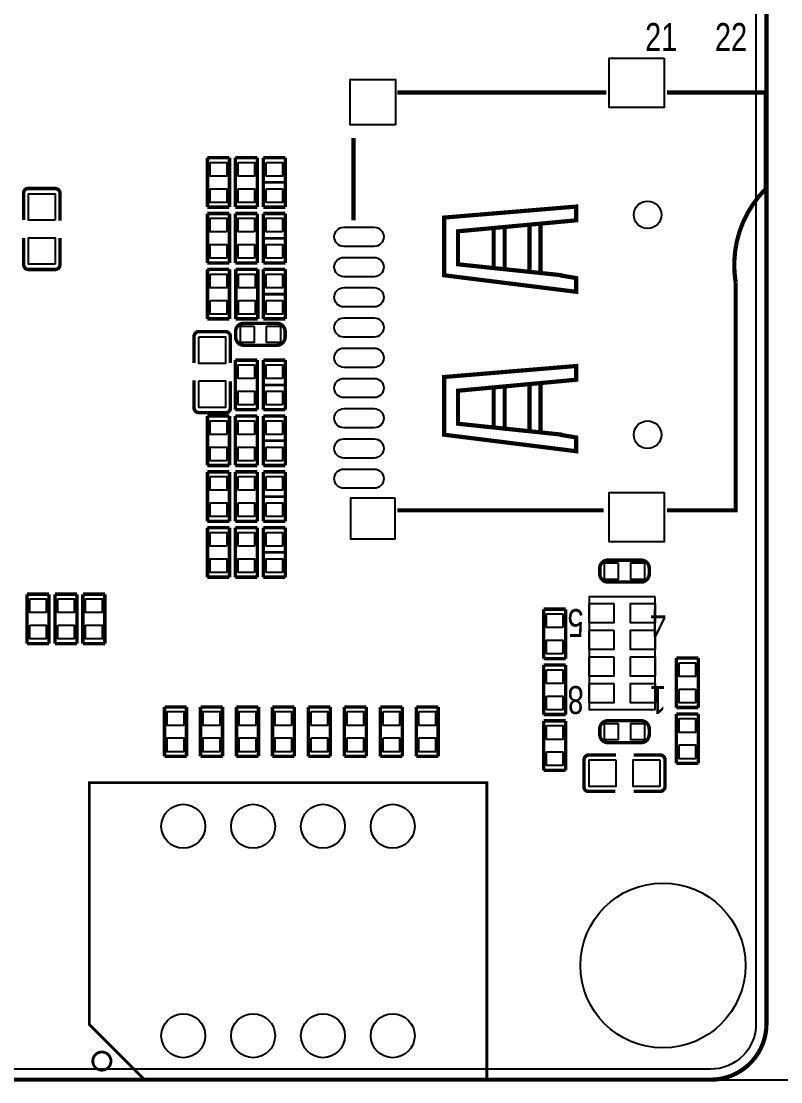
# Model space of a CAD drawing. Extents: x -114 to 119, y -60 to 69.
# Drawn here: x 62.89 to 90.52, y -50.08 to -11.49 of the extents above; entities that cross this region are included whole.
import ezdxf

# ---------------------------------------------------------------- set-up
doc = ezdxf.new("R2010")
doc.units = 0
doc.header["$MEASUREMENT"] = 0
doc.layers.get('0').update_dxf_attribs({"linetype": 'CONTINUOUS'})
doc.layers.get('Defpoints').update_dxf_attribs({"linetype": 'CONTINUOUS'})
doc.layers.add('ETCH_BOTTOM', color=253, linetype='CONTINUOUS')
doc.dimstyles.get("Standard").update_dxf_attribs({"dimtxt": 5, "dimasz": 0.18, "dimexe": 0.18, "dimexo": 0.0625, "dimgap": 0.09, "dimtad": 0, "dimtih": 1, "dimtoh": 1, "dimzin": 0, "dimdsep": 46, "dimtxsty": 'Standard', "dimcen": 0.09, "dimadec": 0, "dimazin": 0, "dimtfac": 1, "dimtofl": 0, "dimtmove": 0, "dimatfit": 3, "dimfxl": 0, "dimtolj": 1, "dimtzin": 0, "dimarcsym": 0})

# ---------------------------------------------------------------- blocks, each defined once
blk = doc.blocks.new('*D9')
at = {"color": 0, "linetype": 'Continuous', "lineweight": -2, "transparency": 16777216}
for p, q in [((88.03, 50), (109.18, 50)), ((109, 49.82), (109, 2.59)), ((109, -49.82), (109, -2.59)), ((88.03, -50), (109.18, -50))]:
    blk.add_line(p, q, dxfattribs=at)
at = {"color": 0, "linetype": 'Continuous', "transparency": 16777216}
for points in [[(108.97, 49.82), (109.03, 49.82), (109, 50)], [(108.97, -49.82), (109.03, -49.82), (109, -50)]]:
    blk.add_solid(points, dxfattribs=at)
at = {"layer": 'Defpoints', "color": 0, "linetype": 'Continuous', "transparency": 16777216}
for p in [(87.968, 50), (109, 50), (87.968, -50)]:
    blk.add_point(p, dxfattribs=at)
at = {"color": 0, "linetype": 'Continuous', "transparency": 16777216, "insert": (109, 0), "char_height": 5, "attachment_point": 5}
blk.add_mtext('\\A1;100.00', dxfattribs=at)

msp = doc.modelspace()

# ---------------------------------------------------------------- linework, layer by layer
at = {"layer": 'ETCH_BOTTOM'}
for points in [[(-89.999998, 47.079103, 0.1524, 0.1524, 0), (-89.999998, -47.9679, 0.1524, 0.1524, 0.414214), (-87.967998, -49.9999, 0.1524, 0.1524, 0), (87.967998, -49.9999, 0.1524, 0.1524, 0.414214), (89.999998, -47.9679, 0.1524, 0.1524, 0), (89.999998, 47.968103, 0.1524, 0.1524, 0.414214), (87.967998, 50.000103, 0.1524, 0.1524, 0), (-87.967998, 50.000103, 0.1524, 0.1524, 0.414214), (-89.999998, 47.968103, 0.1524, 0.1524, 0), (-89.999998, 47.079103, 0.1524, 0.1524, 0)], [(76.577114, -14.08463, 0.1524, 0.1524, 0), (84.177048, -14.08463, 0.1524, 0.1524, 0)], [(86.377196, -14.08463, 0.1524, 0.1524, 0), (89.977138, -14.08463, 0.1524, 0.1524, 0), (89.977138, -17.584496, 0.1524, 0.1524, 0)], [(74.977168, -15.734614, 0.1524, 0.1524, 0), (74.977168, -18.734608, 0.1524, 0.1524, 0)], [(69.665901, -18.255717, 0.127, 0.127, 0), (69.665901, -16.455923, 0.127, 0.127, 0)], [(69.665901, -16.455923, 0.127, 0.127, 0), (70.465899, -16.455923, 0.127, 0.127, 0)], [(70.465899, -16.455923, 0.127, 0.127, 0), (70.465899, -18.255717, 0.127, 0.127, 0)], [(70.681901, -18.255717, 0.127, 0.127, 0), (70.681901, -16.455923, 0.127, 0.127, 0)], [(70.681901, -16.455923, 0.127, 0.127, 0), (71.481899, -16.455923, 0.127, 0.127, 0)], [(71.481899, -16.455923, 0.127, 0.127, 0), (71.481899, -18.255717, 0.127, 0.127, 0)], [(71.697901, -18.255717, 0.127, 0.127, 0), (71.697901, -16.455923, 0.127, 0.127, 0)], [(71.697901, -16.455923, 0.127, 0.127, 0), (72.497899, -16.455923, 0.127, 0.127, 0)], [(72.497899, -16.455923, 0.127, 0.127, 0), (72.497899, -18.255717, 0.127, 0.127, 0)], [(71.697901, -17.35582, 0.1, 0.1, 0), (72.497899, -17.35582, 0.1, 0.1, 0)], [(64.3001, -18.7452, 0.127, 0.127, 0), (64.3001, -17.7546, 0.127, 0.127, 0.414214), (64.1223, -17.5768, 0.127, 0.127, 0), (63.1317, -17.5768, 0.127, 0.127, 0.414214), (62.9793, -17.7292, 0.127, 0.127, 0), (62.9793, -18.7198, 0.127, 0.127, 0)], [(89.977138, -17.584496, 0.1524, 0.1524, 0.240748), (88.877064, -20.98454, 0.1524, 0.1524, 0), (88.877064, -29.284498, 0.1524, 0.1524, 0), (86.377196, -29.284498, 0.1524, 0.1524, 0)], [(70.465899, -18.255717, 0.127, 0.127, 0), (69.665901, -18.255717, 0.127, 0.127, 0)], [(69.665901, -18.487923, 0.127, 0.127, 0), (70.465899, -18.487923, 0.127, 0.127, 0)], [(69.665901, -20.287717, 0.127, 0.127, 0), (69.665901, -18.487923, 0.127, 0.127, 0)], [(70.465899, -18.487923, 0.127, 0.127, 0), (70.465899, -20.287717, 0.127, 0.127, 0)], [(71.481899, -18.255717, 0.127, 0.127, 0), (70.681901, -18.255717, 0.127, 0.127, 0)], [(70.681901, -18.487923, 0.127, 0.127, 0), (71.481899, -18.487923, 0.127, 0.127, 0)], [(70.681901, -20.287717, 0.127, 0.127, 0), (70.681901, -18.487923, 0.127, 0.127, 0)], [(71.481899, -18.487923, 0.127, 0.127, 0), (71.481899, -20.287717, 0.127, 0.127, 0)], [(72.497899, -18.255717, 0.127, 0.127, 0), (71.697901, -18.255717, 0.127, 0.127, 0)], [(71.697901, -18.487923, 0.127, 0.127, 0), (72.497899, -18.487923, 0.127, 0.127, 0)], [(71.697901, -20.287717, 0.127, 0.127, 0), (71.697901, -18.487923, 0.127, 0.127, 0)], [(72.497899, -18.487923, 0.127, 0.127, 0), (72.497899, -20.287717, 0.127, 0.127, 0)], [(82.577102, -20.734604, 0.1524, 0.1524, 0), (78.777008, -20.334554, 0.1524, 0.1524, 0), (78.777008, -19.134658, 0.1524, 0.1524, 0), (83.076974, -18.734608, 0.1524, 0.1524, 0), (83.076974, -18.234482, 0.1524, 0.1524, 0), (78.277136, -18.634532, 0.1524, 0.1524, 0), (78.277136, -20.734604, 0.1524, 0.1524, 0), (83.076974, -21.334552, 0.1524, 0.1524, 0), (83.076974, -20.83468, 0.1524, 0.1524, 0), (82.477026, -20.734604, 0.1524, 0.1524, 0)], [(81.376952, -20.534452, 0.1524, 0.1524, 0), (81.376952, -18.934506, 0.1524, 0.1524, 0)], [(81.777002, -20.634528, 0.1524, 0.1524, 0), (81.777002, -18.83443, 0.1524, 0.1524, 0)], [(80.07698, -20.43463, 0.1524, 0.1524, 0), (80.07698, -19.034582, 0.1524, 0.1524, 0)], [(80.47703, -20.534452, 0.1524, 0.1524, 0), (80.47703, -19.034582, 0.1524, 0.1524, 0)], [(62.9793, -19.3802, 0.127, 0.127, 0), (62.9793, -20.3454, 0.127, 0.127, 0.414214), (63.1571, -20.5232, 0.127, 0.127, 0), (64.1223, -20.5232, 0.127, 0.127, 0.414214), (64.3001, -20.3454, 0.127, 0.127, 0), (64.3001, -19.3802, 0.127, 0.127, 0)], [(72.497899, -19.38782, 0.1, 0.1, 0), (71.697901, -19.38782, 0.1, 0.1, 0)], [(70.465899, -20.287717, 0.127, 0.127, 0), (69.665901, -20.287717, 0.127, 0.127, 0)], [(71.481899, -20.287717, 0.127, 0.127, 0), (70.681901, -20.287717, 0.127, 0.127, 0)], [(72.497899, -20.287717, 0.127, 0.127, 0), (71.697901, -20.287717, 0.127, 0.127, 0)], [(69.665901, -22.319717, 0.127, 0.127, 0), (69.665901, -20.519923, 0.127, 0.127, 0)], [(69.665901, -20.519923, 0.127, 0.127, 0), (70.465899, -20.519923, 0.127, 0.127, 0)], [(70.465899, -20.519923, 0.127, 0.127, 0), (70.465899, -22.319717, 0.127, 0.127, 0)], [(70.694601, -22.319717, 0.127, 0.127, 0), (70.694601, -20.519923, 0.127, 0.127, 0)], [(70.694601, -20.519923, 0.127, 0.127, 0), (71.494599, -20.519923, 0.127, 0.127, 0)], [(71.494599, -20.519923, 0.127, 0.127, 0), (71.494599, -22.319717, 0.127, 0.127, 0)], [(71.697901, -22.319717, 0.127, 0.127, 0), (71.697901, -20.519923, 0.127, 0.127, 0)], [(71.697901, -20.519923, 0.127, 0.127, 0), (72.497899, -20.519923, 0.127, 0.127, 0)], [(72.497899, -20.519923, 0.127, 0.127, 0), (72.497899, -22.319717, 0.127, 0.127, 0)], [(71.697901, -21.41982, 0.1, 0.1, 0), (72.497899, -21.41982, 0.1, 0.1, 0)], [(70.465899, -22.319717, 0.127, 0.127, 0), (69.665901, -22.319717, 0.127, 0.127, 0)], [(71.494599, -22.319717, 0.127, 0.127, 0), (70.694601, -22.319717, 0.127, 0.127, 0)], [(72.497899, -22.319717, 0.127, 0.127, 0), (71.697901, -22.319717, 0.127, 0.127, 0)], [(70.4977, -23.9268, 0.127, 0.127, 0), (70.4977, -22.9616, 0.127, 0.127, 0.414214), (70.3199, -22.7838, 0.127, 0.127, 0), (69.3547, -22.7838, 0.127, 0.127, 0.414214), (69.1769, -22.9616, 0.127, 0.127, 0), (69.1769, -23.9268, 0.127, 0.127, 0)], [(70.690003, -22.98032, 0.127, 0.127, 0), (70.690003, -22.78032, 0.127, 0.127, -0.414215), (70.990003, -22.480321, 0.127, 0.127, 0), (72.189797, -22.480321, 0.127, 0.127, -0.414215), (72.489797, -22.78032, 0.127, 0.127, 0), (72.489797, -22.98032, 0.127, 0.127, -0.414215), (72.189797, -23.280319, 0.127, 0.127, 0), (70.990003, -23.280319, 0.127, 0.127, -0.414215), (70.690003, -22.98032, 0.127, 0.127, 0)], [(70.681901, -23.821923, 0.127, 0.127, 0), (71.481899, -23.821923, 0.127, 0.127, 0)], [(70.681901, -25.621717, 0.127, 0.127, 0), (70.681901, -23.821923, 0.127, 0.127, 0)], [(71.481899, -23.821923, 0.127, 0.127, 0), (71.481899, -25.621717, 0.127, 0.127, 0)], [(71.697901, -23.821923, 0.127, 0.127, 0), (72.497899, -23.821923, 0.127, 0.127, 0)], [(71.697901, -25.621717, 0.127, 0.127, 0), (71.697901, -23.821923, 0.127, 0.127, 0)], [(72.497899, -23.821923, 0.127, 0.127, 0), (72.497899, -25.621717, 0.127, 0.127, 0)], [(82.577102, -26.53444, 0.1524, 0.1524, 0), (78.777008, -26.134644, 0.1524, 0.1524, 0), (78.777008, -24.934494, 0.1524, 0.1524, 0), (83.076974, -24.534444, 0.1524, 0.1524, 0), (83.076974, -24.034572, 0.1524, 0.1524, 0), (78.277136, -24.434622, 0.1524, 0.1524, 0), (78.277136, -26.53444, 0.1524, 0.1524, 0), (83.076974, -27.134642, 0.1524, 0.1524, 0), (83.076974, -26.634516, 0.1524, 0.1524, 0), (82.477026, -26.53444, 0.1524, 0.1524, 0)], [(69.1769, -24.5618, 0.127, 0.127, 0), (69.1769, -25.5524, 0.127, 0.127, 0.414214), (69.3547, -25.7302, 0.127, 0.127, 0), (70.3453, -25.7302, 0.127, 0.127, 0.414214), (70.4977, -25.5778, 0.127, 0.127, 0), (70.4977, -24.5872, 0.127, 0.127, 0)], [(72.497899, -24.72182, 0.1, 0.1, 0), (71.697901, -24.72182, 0.1, 0.1, 0)], [(81.376952, -26.334542, 0.1524, 0.1524, 0), (81.376952, -24.734596, 0.1524, 0.1524, 0)], [(81.777002, -26.434618, 0.1524, 0.1524, 0), (81.777002, -24.63452, 0.1524, 0.1524, 0)], [(80.07698, -26.234466, 0.1524, 0.1524, 0), (80.07698, -24.834672, 0.1524, 0.1524, 0)], [(80.47703, -26.334542, 0.1524, 0.1524, 0), (80.47703, -24.834672, 0.1524, 0.1524, 0)], [(69.665901, -25.853923, 0.127, 0.127, 0), (70.465899, -25.853923, 0.127, 0.127, 0)], [(69.665901, -27.653717, 0.127, 0.127, 0), (69.665901, -25.853923, 0.127, 0.127, 0)], [(70.465899, -25.853923, 0.127, 0.127, 0), (70.465899, -27.653717, 0.127, 0.127, 0)], [(71.481899, -25.621717, 0.127, 0.127, 0), (70.681901, -25.621717, 0.127, 0.127, 0)], [(70.681901, -25.853923, 0.127, 0.127, 0), (71.481899, -25.853923, 0.127, 0.127, 0)], [(70.681901, -27.653717, 0.127, 0.127, 0), (70.681901, -25.853923, 0.127, 0.127, 0)], [(71.481899, -25.853923, 0.127, 0.127, 0), (71.481899, -27.653717, 0.127, 0.127, 0)], [(72.497899, -25.621717, 0.127, 0.127, 0), (71.697901, -25.621717, 0.127, 0.127, 0)], [(71.697901, -25.853923, 0.127, 0.127, 0), (72.497899, -25.853923, 0.127, 0.127, 0)], [(71.697901, -27.653717, 0.127, 0.127, 0), (71.697901, -25.853923, 0.127, 0.127, 0)], [(72.497899, -25.853923, 0.127, 0.127, 0), (72.497899, -27.653717, 0.127, 0.127, 0)], [(72.497899, -26.75382, 0.1, 0.1, 0), (71.697901, -26.75382, 0.1, 0.1, 0)], [(70.465899, -27.653717, 0.127, 0.127, 0), (69.665901, -27.653717, 0.127, 0.127, 0)], [(71.481899, -27.653717, 0.127, 0.127, 0), (70.681901, -27.653717, 0.127, 0.127, 0)], [(72.497899, -27.653717, 0.127, 0.127, 0), (71.697901, -27.653717, 0.127, 0.127, 0)], [(69.665901, -29.685717, 0.127, 0.127, 0), (69.665901, -27.885923, 0.127, 0.127, 0)], [(69.665901, -27.885923, 0.127, 0.127, 0), (70.465899, -27.885923, 0.127, 0.127, 0)], [(70.465899, -27.885923, 0.127, 0.127, 0), (70.465899, -29.685717, 0.127, 0.127, 0)], [(70.681901, -29.685717, 0.127, 0.127, 0), (70.681901, -27.885923, 0.127, 0.127, 0)], [(70.681901, -27.885923, 0.127, 0.127, 0), (71.481899, -27.885923, 0.127, 0.127, 0)], [(71.481899, -27.885923, 0.127, 0.127, 0), (71.481899, -29.685717, 0.127, 0.127, 0)], [(71.697901, -29.685717, 0.127, 0.127, 0), (71.697901, -27.885923, 0.127, 0.127, 0)], [(71.697901, -27.885923, 0.127, 0.127, 0), (72.497899, -27.885923, 0.127, 0.127, 0)], [(72.497899, -27.885923, 0.127, 0.127, 0), (72.497899, -29.685717, 0.127, 0.127, 0)], [(71.697901, -28.78582, 0.1, 0.1, 0), (72.497899, -28.78582, 0.1, 0.1, 0)], [(84.077226, -29.284498, 0.1524, 0.1524, 0), (76.577114, -29.284498, 0.1524, 0.1524, 0)], [(70.465899, -29.685717, 0.127, 0.127, 0), (69.665901, -29.685717, 0.127, 0.127, 0)], [(71.481899, -29.685717, 0.127, 0.127, 0), (70.681901, -29.685717, 0.127, 0.127, 0)], [(72.497899, -29.685717, 0.127, 0.127, 0), (71.697901, -29.685717, 0.127, 0.127, 0)], [(69.665901, -29.917923, 0.127, 0.127, 0), (70.465899, -29.917923, 0.127, 0.127, 0)], [(69.665901, -31.717717, 0.127, 0.127, 0), (69.665901, -29.917923, 0.127, 0.127, 0)], [(70.465899, -29.917923, 0.127, 0.127, 0), (70.465899, -31.717717, 0.127, 0.127, 0)], [(70.681901, -29.917923, 0.127, 0.127, 0), (71.481899, -29.917923, 0.127, 0.127, 0)], [(70.681901, -31.717717, 0.127, 0.127, 0), (70.681901, -29.917923, 0.127, 0.127, 0)], [(71.481899, -29.917923, 0.127, 0.127, 0), (71.481899, -31.717717, 0.127, 0.127, 0)], [(71.697901, -29.917923, 0.127, 0.127, 0), (72.497899, -29.917923, 0.127, 0.127, 0)], [(71.697901, -31.717717, 0.127, 0.127, 0), (71.697901, -29.917923, 0.127, 0.127, 0)], [(72.497899, -29.917923, 0.127, 0.127, 0), (72.497899, -31.717717, 0.127, 0.127, 0)], [(72.497899, -30.81782, 0.1, 0.1, 0), (71.697901, -30.81782, 0.1, 0.1, 0)], [(83.936103, -31.596, 0.127, 0.127, 0), (83.936103, -31.396, 0.127, 0.127, -0.414215), (84.236103, -31.096001, 0.127, 0.127, 0), (85.435897, -31.096001, 0.127, 0.127, -0.414215), (85.735897, -31.396, 0.127, 0.127, 0), (85.735897, -31.596, 0.127, 0.127, -0.414215), (85.435897, -31.895999, 0.127, 0.127, 0), (84.236103, -31.895999, 0.127, 0.127, -0.414215), (83.936103, -31.596, 0.127, 0.127, 0)], [(70.465899, -31.717717, 0.127, 0.127, 0), (69.665901, -31.717717, 0.127, 0.127, 0)], [(71.481899, -31.717717, 0.127, 0.127, 0), (70.681901, -31.717717, 0.127, 0.127, 0)], [(72.497899, -31.717717, 0.127, 0.127, 0), (71.697901, -31.717717, 0.127, 0.127, 0)], [(63.100001, -34.135797, 0.127, 0.127, 0), (63.100001, -32.336003, 0.127, 0.127, 0)], [(63.100001, -32.336003, 0.127, 0.127, 0), (63.899999, -32.336003, 0.127, 0.127, 0)], [(63.899999, -32.336003, 0.127, 0.127, 0), (63.899999, -34.135797, 0.127, 0.127, 0)], [(64.116001, -34.135797, 0.127, 0.127, 0), (64.116001, -32.336003, 0.127, 0.127, 0)], [(64.116001, -32.336003, 0.127, 0.127, 0), (64.915999, -32.336003, 0.127, 0.127, 0)], [(64.915999, -32.336003, 0.127, 0.127, 0), (64.915999, -34.135797, 0.127, 0.127, 0)], [(65.132001, -34.135797, 0.127, 0.127, 0), (65.132001, -32.336003, 0.127, 0.127, 0)], [(65.132001, -32.336003, 0.127, 0.127, 0), (65.931999, -32.336003, 0.127, 0.127, 0)], [(65.931999, -32.336003, 0.127, 0.127, 0), (65.931999, -34.135797, 0.127, 0.127, 0)], [(81.896001, -32.882103, 0.127, 0.127, 0), (82.695999, -32.882103, 0.127, 0.127, 0)], [(81.896001, -34.681897, 0.127, 0.127, 0), (81.896001, -32.882103, 0.127, 0.127, 0)], [(82.695999, -32.882103, 0.127, 0.127, 0), (82.695999, -34.681897, 0.127, 0.127, 0)], [(63.899999, -34.135797, 0.127, 0.127, 0), (63.100001, -34.135797, 0.127, 0.127, 0)], [(64.915999, -34.135797, 0.127, 0.127, 0), (64.116001, -34.135797, 0.127, 0.127, 0)], [(65.931999, -34.135797, 0.127, 0.127, 0), (65.132001, -34.135797, 0.127, 0.127, 0)], [(82.695999, -34.681897, 0.127, 0.127, 0), (81.896001, -34.681897, 0.127, 0.127, 0)], [(86.722001, -36.459897, 0.127, 0.127, 0), (86.722001, -34.660103, 0.127, 0.127, 0)], [(86.722001, -34.660103, 0.127, 0.127, 0), (87.521999, -34.660103, 0.127, 0.127, 0)], [(87.521999, -34.660103, 0.127, 0.127, 0), (87.521999, -36.459897, 0.127, 0.127, 0)], [(81.896001, -36.713897, 0.127, 0.127, 0), (81.896001, -34.914103, 0.127, 0.127, 0)], [(81.896001, -34.914103, 0.127, 0.127, 0), (82.695999, -34.914103, 0.127, 0.127, 0)], [(82.695999, -34.914103, 0.127, 0.127, 0), (82.695999, -36.713897, 0.127, 0.127, 0)], [(68.104004, -36.438103, 0.127, 0.127, 0), (68.904002, -36.438103, 0.127, 0.127, 0)], [(68.104004, -38.237897, 0.127, 0.127, 0), (68.104004, -36.438103, 0.127, 0.127, 0)], [(68.904002, -36.438103, 0.127, 0.127, 0), (68.904002, -38.237897, 0.127, 0.127, 0)], [(69.412002, -36.438103, 0.127, 0.127, 0), (70.212001, -36.438103, 0.127, 0.127, 0)], [(69.412002, -38.237897, 0.127, 0.127, 0), (69.412002, -36.438103, 0.127, 0.127, 0)], [(70.212001, -36.438103, 0.127, 0.127, 0), (70.212001, -38.237897, 0.127, 0.127, 0)], [(70.720001, -36.438103, 0.127, 0.127, 0), (71.519999, -36.438103, 0.127, 0.127, 0)], [(70.720001, -38.237897, 0.127, 0.127, 0), (70.720001, -36.438103, 0.127, 0.127, 0)], [(71.519999, -36.438103, 0.127, 0.127, 0), (71.519999, -38.237897, 0.127, 0.127, 0)], [(72.027999, -36.438103, 0.127, 0.127, 0), (72.827998, -36.438103, 0.127, 0.127, 0)], [(72.027999, -38.237897, 0.127, 0.127, 0), (72.027999, -36.438103, 0.127, 0.127, 0)], [(72.827998, -36.438103, 0.127, 0.127, 0), (72.827998, -38.237897, 0.127, 0.127, 0)], [(73.335998, -38.237897, 0.127, 0.127, 0), (73.335998, -36.438103, 0.127, 0.127, 0)], [(73.335998, -36.438103, 0.127, 0.127, 0), (74.135996, -36.438103, 0.127, 0.127, 0)], [(74.135996, -36.438103, 0.127, 0.127, 0), (74.135996, -38.237897, 0.127, 0.127, 0)], [(74.643996, -38.237897, 0.127, 0.127, 0), (74.643996, -36.438103, 0.127, 0.127, 0)], [(74.643996, -36.438103, 0.127, 0.127, 0), (75.443994, -36.438103, 0.127, 0.127, 0)], [(75.443994, -36.438103, 0.127, 0.127, 0), (75.443994, -38.237897, 0.127, 0.127, 0)], [(75.951994, -38.237897, 0.127, 0.127, 0), (75.951994, -36.438103, 0.127, 0.127, 0)], [(75.951994, -36.438103, 0.127, 0.127, 0), (76.751993, -36.438103, 0.127, 0.127, 0)], [(76.751993, -36.438103, 0.127, 0.127, 0), (76.751993, -38.237897, 0.127, 0.127, 0)], [(77.259993, -38.237897, 0.127, 0.127, 0), (77.259993, -36.438103, 0.127, 0.127, 0)], [(77.259993, -36.438103, 0.127, 0.127, 0), (78.059991, -36.438103, 0.127, 0.127, 0)], [(78.059991, -36.438103, 0.127, 0.127, 0), (78.059991, -38.237897, 0.127, 0.127, 0)], [(82.695999, -36.713897, 0.127, 0.127, 0), (81.896001, -36.713897, 0.127, 0.127, 0)], [(87.521999, -36.459897, 0.127, 0.127, 0), (86.722001, -36.459897, 0.127, 0.127, 0)], [(86.722001, -38.491897, 0.127, 0.127, 0), (86.722001, -36.692103, 0.127, 0.127, 0)], [(86.722001, -36.692103, 0.127, 0.127, 0), (87.521999, -36.692103, 0.127, 0.127, 0)], [(87.521999, -36.692103, 0.127, 0.127, 0), (87.521999, -38.491897, 0.127, 0.127, 0)], [(81.896001, -38.745897, 0.127, 0.127, 0), (81.896001, -36.946103, 0.127, 0.127, 0)], [(81.896001, -36.946103, 0.127, 0.127, 0), (82.695999, -36.946103, 0.127, 0.127, 0)], [(82.695999, -36.946103, 0.127, 0.127, 0), (82.695999, -38.745897, 0.127, 0.127, 0)], [(83.936103, -37.438, 0.127, 0.127, 0), (83.936103, -37.238, 0.127, 0.127, -0.414215), (84.236103, -36.938001, 0.127, 0.127, 0), (85.435897, -36.938001, 0.127, 0.127, -0.414215), (85.735897, -37.238, 0.127, 0.127, 0), (85.735897, -37.438, 0.127, 0.127, -0.414215), (85.435897, -37.737999, 0.127, 0.127, 0), (84.236103, -37.737999, 0.127, 0.127, -0.414215), (83.936103, -37.438, 0.127, 0.127, 0)], [(68.904002, -38.237897, 0.127, 0.127, 0), (68.104004, -38.237897, 0.127, 0.127, 0)], [(70.212001, -38.237897, 0.127, 0.127, 0), (69.412002, -38.237897, 0.127, 0.127, 0)], [(71.519999, -38.237897, 0.127, 0.127, 0), (70.720001, -38.237897, 0.127, 0.127, 0)], [(72.827998, -38.237897, 0.127, 0.127, 0), (72.027999, -38.237897, 0.127, 0.127, 0)], [(74.135996, -38.237897, 0.127, 0.127, 0), (73.335998, -38.237897, 0.127, 0.127, 0)], [(75.443994, -38.237897, 0.127, 0.127, 0), (74.643996, -38.237897, 0.127, 0.127, 0)], [(76.751993, -38.237897, 0.127, 0.127, 0), (75.951994, -38.237897, 0.127, 0.127, 0)], [(78.059991, -38.237897, 0.127, 0.127, 0), (77.259993, -38.237897, 0.127, 0.127, 0)], [(84.5312, -38.1889, 0.127, 0.127, 0), (83.5406, -38.1889, 0.127, 0.127, 0.414214), (83.3628, -38.3667, 0.127, 0.127, 0), (83.3628, -39.3573, 0.127, 0.127, 0.414214), (83.5152, -39.5097, 0.127, 0.127, 0), (84.5058, -39.5097, 0.127, 0.127, 0)], [(85.1662, -39.5097, 0.127, 0.127, 0), (86.1314, -39.5097, 0.127, 0.127, 0.414214), (86.3092, -39.3319, 0.127, 0.127, 0), (86.3092, -38.3667, 0.127, 0.127, 0.414214), (86.1314, -38.1889, 0.127, 0.127, 0), (85.1662, -38.1889, 0.127, 0.127, 0)], [(87.521999, -38.491897, 0.127, 0.127, 0), (86.722001, -38.491897, 0.127, 0.127, 0)], [(82.695999, -38.745897, 0.127, 0.127, 0), (81.896001, -38.745897, 0.127, 0.127, 0)], [(65.365655, -39.18999, 0.1016, 0.1016, 0), (79.825672, -39.18999, 0.1016, 0.1016, 0), (79.825672, -49.989969, 0.1016, 0.1016, 0), (67.365651, -49.989969, 0.1016, 0.1016, 0), (65.365655, -47.989973, 0.1016, 0.1016, 0), (65.365655, -39.18999, 0.1016, 0.1016, 0)], [(66.154503, -49.32299, 0.1016, 0.1016, 0.999994), (65.492833, -49.322965, 0.1016, 0.1016, 1.000006), (66.154503, -49.32299, 0.1016, 0.1016, 0)]]:
    msp.add_lwpolyline(points, format="xyseb", dxfattribs=at)
for points in [[(-87.967998, -49.6189, -0.414214), (-89.618998, -47.9679), (-89.618998, 47.968103, -0.414214), (-87.967998, 49.619103), (87.967998, 49.619103, -0.414214), (89.618998, 47.968103), (89.618998, -47.9679, -0.414214), (87.967998, -49.6189)], [(74.627029, -18.984544), (75.727103, -18.984544, -1), (75.727103, -19.684568), (74.627029, -19.684568, -1)], [(74.627029, -20.084618), (75.727103, -20.084618, -1), (75.727103, -20.784642), (74.627029, -20.784642, -1)], [(74.627029, -21.184438), (75.727103, -21.184438, -1), (75.727103, -21.884462), (74.627029, -21.884462, -1)], [(74.627029, -22.284512), (75.727103, -22.284512, -1), (75.727103, -22.984536), (74.627029, -22.984536, -1)], [(74.627029, -23.384586), (75.727103, -23.384586, -1), (75.727103, -24.08461), (74.627029, -24.08461, -1)], [(74.627029, -24.48466), (75.727103, -24.48466, -1), (75.727103, -25.184684), (74.627029, -25.184684, -1)], [(74.627029, -25.58448), (75.727103, -25.58448, -1), (75.727103, -26.284504), (74.627029, -26.284504, -1)], [(74.627029, -26.684554), (75.727103, -26.684554, -1), (75.727103, -27.384578), (74.627029, -27.384578, -1)], [(74.627029, -27.784628), (75.727103, -27.784628, -1), (75.727103, -28.484652), (74.627029, -28.484652, -1)]]:
    msp.add_lwpolyline(points, format="xyb", close=True, dxfattribs=at)
for points in [[(86.27712, -12.834315), (86.27712, -14.634413), (84.277124, -14.634413), (84.277124, -12.834315)], [(76.502184, -15.259634), (74.8522, -15.259634), (74.8522, -13.60965), (76.502184, -13.60965)], [(69.765951, -16.627081), (70.365849, -16.627081), (70.365849, -17.127182), (69.765951, -17.127182)], [(70.781951, -16.627081), (71.381849, -16.627081), (71.381849, -17.127182), (70.781951, -17.127182)], [(71.797951, -16.627081), (72.397849, -16.627081), (72.397849, -17.127182), (71.797951, -17.127182)], [(69.765951, -17.584458), (70.365849, -17.584458), (70.365849, -18.084559), (69.765951, -18.084559)], [(70.781951, -17.584458), (71.381849, -17.584458), (71.381849, -18.084559), (70.781951, -18.084559)], [(71.797951, -17.584458), (72.397849, -17.584458), (72.397849, -18.084559), (71.797951, -18.084559)], [(64.1223, -18.7325), (63.1571, -18.7325), (63.1571, -17.7673), (64.1223, -17.7673)], [(70.365849, -19.159182), (69.765951, -19.159182), (69.765951, -18.659081), (70.365849, -18.659081)], [(71.381849, -19.159182), (70.781951, -19.159182), (70.781951, -18.659081), (71.381849, -18.659081)], [(72.397849, -19.159182), (71.797951, -19.159182), (71.797951, -18.659081), (72.397849, -18.659081)], [(64.1223, -20.3327), (63.1571, -20.3327), (63.1571, -19.3675), (64.1223, -19.3675)], [(70.365849, -20.116559), (69.765951, -20.116559), (69.765951, -19.616458), (70.365849, -19.616458)], [(71.381849, -20.116559), (70.781951, -20.116559), (70.781951, -19.616458), (71.381849, -19.616458)], [(72.397849, -20.116559), (71.797951, -20.116559), (71.797951, -19.616458), (72.397849, -19.616458)], [(69.765951, -20.691081), (70.365849, -20.691081), (70.365849, -21.191182), (69.765951, -21.191182)], [(70.794651, -20.691081), (71.394549, -20.691081), (71.394549, -21.191182), (70.794651, -21.191182)], [(71.797951, -20.691081), (72.397849, -20.691081), (72.397849, -21.191182), (71.797951, -21.191182)], [(69.765951, -21.648458), (70.365849, -21.648458), (70.365849, -22.148559), (69.765951, -22.148559)], [(70.794651, -21.648458), (71.394549, -21.648458), (71.394549, -22.148559), (70.794651, -22.148559)], [(71.797951, -21.648458), (72.397849, -21.648458), (72.397849, -22.148559), (71.797951, -22.148559)], [(71.361262, -22.580371), (71.361262, -23.180269), (70.861161, -23.180269), (70.861161, -22.580371)], [(72.318639, -22.580371), (72.318639, -23.180269), (71.818538, -23.180269), (71.818538, -22.580371)], [(69.3547, -22.9743), (70.3199, -22.9743), (70.3199, -23.9395), (69.3547, -23.9395)], [(71.381849, -24.493182), (70.781951, -24.493182), (70.781951, -23.993081), (71.381849, -23.993081)], [(72.397849, -24.493182), (71.797951, -24.493182), (71.797951, -23.993081), (72.397849, -23.993081)], [(69.3547, -24.5745), (70.3199, -24.5745), (70.3199, -25.5397), (69.3547, -25.5397)], [(71.381849, -25.450559), (70.781951, -25.450559), (70.781951, -24.950458), (71.381849, -24.950458)], [(72.397849, -25.450559), (71.797951, -25.450559), (71.797951, -24.950458), (72.397849, -24.950458)], [(70.365849, -26.525182), (69.765951, -26.525182), (69.765951, -26.025081), (70.365849, -26.025081)], [(71.381849, -26.525182), (70.781951, -26.525182), (70.781951, -26.025081), (71.381849, -26.025081)], [(72.397849, -26.525182), (71.797951, -26.525182), (71.797951, -26.025081), (72.397849, -26.025081)], [(70.365849, -27.482559), (69.765951, -27.482559), (69.765951, -26.982458), (70.365849, -26.982458)], [(71.381849, -27.482559), (70.781951, -27.482559), (70.781951, -26.982458), (71.381849, -26.982458)], [(72.397849, -27.482559), (71.797951, -27.482559), (71.797951, -26.982458), (72.397849, -26.982458)], [(69.765951, -28.057081), (70.365849, -28.057081), (70.365849, -28.557182), (69.765951, -28.557182)], [(70.781951, -28.057081), (71.381849, -28.057081), (71.381849, -28.557182), (70.781951, -28.557182)], [(71.797951, -28.057081), (72.397849, -28.057081), (72.397849, -28.557182), (71.797951, -28.557182)], [(76.477165, -28.83441), (76.477165, -30.334534), (74.877219, -30.334534), (74.877219, -28.83441)], [(86.27712, -28.634639), (86.27712, -30.434737), (84.277124, -30.434737), (84.277124, -28.634639)], [(69.765951, -29.014458), (70.365849, -29.014458), (70.365849, -29.514559), (69.765951, -29.514559)], [(70.781951, -29.014458), (71.381849, -29.014458), (71.381849, -29.514559), (70.781951, -29.514559)], [(71.797951, -29.014458), (72.397849, -29.014458), (72.397849, -29.514559), (71.797951, -29.514559)], [(70.365849, -30.589182), (69.765951, -30.589182), (69.765951, -30.089081), (70.365849, -30.089081)], [(71.381849, -30.589182), (70.781951, -30.589182), (70.781951, -30.089081), (71.381849, -30.089081)], [(72.397849, -30.589182), (71.797951, -30.589182), (71.797951, -30.089081), (72.397849, -30.089081)], [(70.365849, -31.546559), (69.765951, -31.546559), (69.765951, -31.046458), (70.365849, -31.046458)], [(71.381849, -31.546559), (70.781951, -31.546559), (70.781951, -31.046458), (71.381849, -31.046458)], [(72.397849, -31.546559), (71.797951, -31.546559), (71.797951, -31.046458), (72.397849, -31.046458)], [(84.607362, -31.196051), (84.607362, -31.795949), (84.107261, -31.795949), (84.107261, -31.196051)], [(85.564739, -31.196051), (85.564739, -31.795949), (85.064638, -31.795949), (85.064638, -31.196051)], [(63.200051, -32.507161), (63.799949, -32.507161), (63.799949, -33.007262), (63.200051, -33.007262)], [(64.216051, -32.507161), (64.815949, -32.507161), (64.815949, -33.007262), (64.216051, -33.007262)], [(65.232051, -32.507161), (65.831949, -32.507161), (65.831949, -33.007262), (65.232051, -33.007262)], [(84.450593, -32.67343), (84.450593, -33.373428), (83.550595, -33.373428), (83.550595, -32.67343)], [(85.950615, -32.67343), (85.950615, -33.373428), (85.050617, -33.373428), (85.050617, -32.67343)], [(82.595949, -33.553362), (81.996051, -33.553362), (81.996051, -33.053261), (82.595949, -33.053261)], [(63.200051, -33.464538), (63.799949, -33.464538), (63.799949, -33.964639), (63.200051, -33.964639)], [(64.216051, -33.464538), (64.815949, -33.464538), (64.815949, -33.964639), (64.216051, -33.964639)], [(65.232051, -33.464538), (65.831949, -33.464538), (65.831949, -33.964639), (65.232051, -33.964639)], [(84.450593, -33.64343), (84.450593, -34.343429), (83.550595, -34.343429), (83.550595, -33.64343)], [(85.950615, -33.64343), (85.950615, -34.343429), (85.050617, -34.343429), (85.050617, -33.64343)], [(82.595949, -34.510739), (81.996051, -34.510739), (81.996051, -34.010638), (82.595949, -34.010638)], [(84.450593, -34.613405), (84.450593, -35.313404), (83.550595, -35.313404), (83.550595, -34.613405)], [(85.950615, -34.613405), (85.950615, -35.313404), (85.050617, -35.313404), (85.050617, -34.613405)], [(81.996051, -35.085261), (82.595949, -35.085261), (82.595949, -35.585362), (81.996051, -35.585362)], [(86.822051, -34.831261), (87.421949, -34.831261), (87.421949, -35.331362), (86.822051, -35.331362)], [(84.450593, -35.583406), (84.450593, -36.283405), (83.550595, -36.283405), (83.550595, -35.583406)], [(85.950615, -35.583406), (85.950615, -36.283405), (85.050617, -36.283405), (85.050617, -35.583406)], [(86.822051, -35.788638), (87.421949, -35.788638), (87.421949, -36.288739), (86.822051, -36.288739)], [(81.996051, -36.042638), (82.595949, -36.042638), (82.595949, -36.542739), (81.996051, -36.542739)], [(68.803952, -37.109362), (68.204055, -37.109362), (68.204055, -36.609261), (68.803952, -36.609261)], [(70.11195, -37.109362), (69.512053, -37.109362), (69.512053, -36.609261), (70.11195, -36.609261)], [(71.419949, -37.109362), (70.820051, -37.109362), (70.820051, -36.609261), (71.419949, -36.609261)], [(72.727947, -37.109362), (72.12805, -37.109362), (72.12805, -36.609261), (72.727947, -36.609261)], [(73.436048, -36.609261), (74.035945, -36.609261), (74.035945, -37.109362), (73.436048, -37.109362)], [(74.744047, -36.609261), (75.343944, -36.609261), (75.343944, -37.109362), (74.744047, -37.109362)], [(76.052045, -36.609261), (76.651942, -36.609261), (76.651942, -37.109362), (76.052045, -37.109362)], [(77.360043, -36.609261), (77.959941, -36.609261), (77.959941, -37.109362), (77.360043, -37.109362)], [(84.607362, -37.038051), (84.607362, -37.637949), (84.107261, -37.637949), (84.107261, -37.038051)], [(85.564739, -37.038051), (85.564739, -37.637949), (85.064638, -37.637949), (85.064638, -37.038051)], [(86.822051, -36.863261), (87.421949, -36.863261), (87.421949, -37.363362), (86.822051, -37.363362)], [(81.996051, -37.117261), (82.595949, -37.117261), (82.595949, -37.617362), (81.996051, -37.617362)], [(68.803952, -38.066739), (68.204055, -38.066739), (68.204055, -37.566638), (68.803952, -37.566638)], [(70.11195, -38.066739), (69.512053, -38.066739), (69.512053, -37.566638), (70.11195, -37.566638)], [(71.419949, -38.066739), (70.820051, -38.066739), (70.820051, -37.566638), (71.419949, -37.566638)], [(72.727947, -38.066739), (72.12805, -38.066739), (72.12805, -37.566638), (72.727947, -37.566638)], [(73.436048, -37.566638), (74.035945, -37.566638), (74.035945, -38.066739), (73.436048, -38.066739)], [(74.744047, -37.566638), (75.343944, -37.566638), (75.343944, -38.066739), (74.744047, -38.066739)], [(76.052045, -37.566638), (76.651942, -37.566638), (76.651942, -38.066739), (76.052045, -38.066739)], [(77.360043, -37.566638), (77.959941, -37.566638), (77.959941, -38.066739), (77.360043, -38.066739)], [(81.996051, -38.074638), (82.595949, -38.074638), (82.595949, -38.574739), (81.996051, -38.574739)], [(86.822051, -37.820638), (87.421949, -37.820638), (87.421949, -38.320739), (86.822051, -38.320739)], [(84.5185, -38.3667), (84.5185, -39.3319), (83.5533, -39.3319), (83.5533, -38.3667)], [(86.1187, -38.3667), (86.1187, -39.3319), (85.1535, -39.3319), (85.1535, -38.3667)]]:
    msp.add_lwpolyline(points, close=True, dxfattribs=at)
msp.add_lwpolyline([(85.950603, -32.428409), (83.550608, -32.428409), (83.550608, -36.528426), (85.950603, -36.528426), (85.950603, -32.428409)], dxfattribs=at)
for centre, radius in [((85.677172, -18.534456), 0.499999), ((85.677172, -26.53444), 0.499999), ((68.785664, -40.779979), 0.799998), ((71.325664, -40.779979), 0.799998), ((73.865664, -40.779979), 0.799998), ((76.405664, -40.779979), 0.799998), ((86.234829, -45.844917), 2.999994), ((68.785664, -48.399979), 0.799998), ((71.325664, -48.399979), 0.799998), ((73.865664, -48.399979), 0.799998), ((76.405664, -48.399979), 0.799998)]:
    msp.add_circle(centre, radius, dxfattribs=at)

# ---------------------------------------------------------------- texts
at = {"layer": 'ETCH_BOTTOM', "width": 0.775}
for s, p in [('21', (85.5853, -12.573)), ('22', (88.1253, -12.573))]:
    msp.add_text(s, height=1.016, dxfattribs=at).set_placement(p)
for s, p in [('5', (83.350608, -32.87842)), ('4', (86.350602, -32.87842)), ('8', (83.350608, -35.678415)), ('1', (86.350602, -35.678415))]:
    msp.add_text(s, height=1.016, rotation=180, dxfattribs=at).set_placement(p)

# ---------------------------------------------------------------- dimensions: what is measured, and where the dimension line sits
at = {"linetype": 'Continuous'}
dim = msp.add_linear_dim(base=(109, 50.000103), p1=(87.967998, -49.9999), p2=(87.967998, 50.000103), angle=90, dimstyle='Standard', dxfattribs=at)
dim.commit()
dim.dimension.update_dxf_attribs({"geometry": '*D9', "text_midpoint": (109, 0.000101)})

doc.saveas('drawing.dxf')
